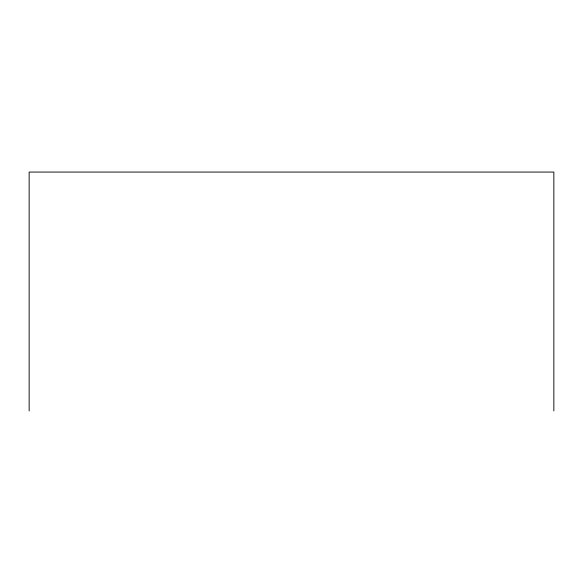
<?xml version="1.0" encoding="UTF-8"?>
<svg xmlns="http://www.w3.org/2000/svg" width="583" height="583" viewBox="0 0 583 583"><rect width="100%" height="100%" fill="white"/><g stroke="black" fill="none" stroke-linecap="round" stroke-linejoin="round"><path stroke-width="0.87" d="M553.85 410.935L553.85 172.065L29.15 172.065L29.15 410.935"/></g></svg>
